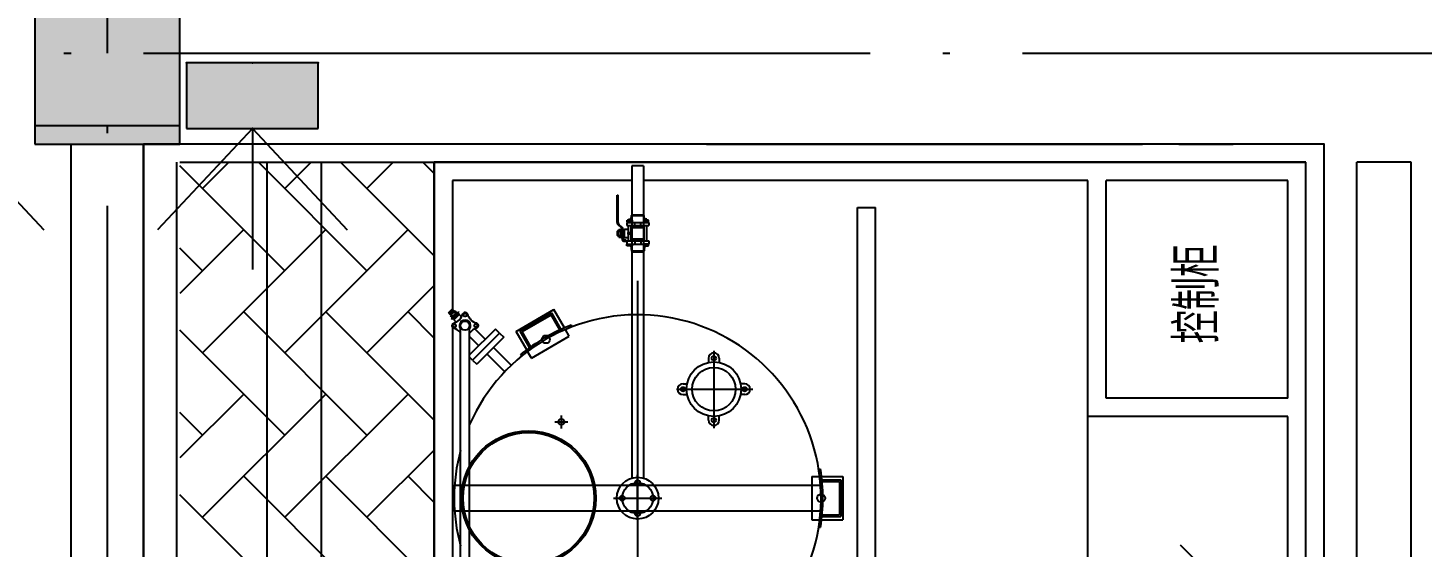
# Model space of a CAD drawing. Extents: x 36816 to 262577, y 14502 to 89811.
# Drawn here: x 211617 to 215456, y 44707 to 46137 of the extents above; entities that cross this region are included whole.
import ezdxf

# ---------------------------------------------------------------- set-up
doc = ezdxf.new("R2010")
doc.units = 0
doc.header["$LTSCALE"] = 1000
doc.header["$MEASUREMENT"] = 0
doc.linetypes.add('DOTE', pattern=[2.42, 2, -0.2, 0.02, -0.2])
doc.layers.get('0').update_dxf_attribs({"color": 8})
doc.layers.get('Defpoints').update_dxf_attribs({"color": 8})
for name, color, linetype in [('-人员定位', 6, 'Continuous'), ('3T_WOOD', 8, 'Continuous'), ('COLUMN', 8, 'Continuous'), ('DIM_SYMB', 8, 'Continuous'), ('DOTE', 8, 'DOTE'), ('PUB_DIM', 8, 'Continuous'), ('PUB_HATCH', 8, 'Continuous'), ('WALL', 8, 'Continuous'), ('设备', 8, 'Continuous')]:
    doc.layers.add(name, color=color, linetype=linetype)
doc.styles.add('_TCH_DIM_T3', font='simplex.shx', dxfattribs={"width": 0.705882, "bigfont": 'gbcbig.shx'})
doc.styles.add('st1', font='geditxt.shx', dxfattribs={"width": 0.8, "bigfont": 'dxt.shx'})
doc.dimstyles.new('_TCH_ARCH&&100', dxfattribs={"dimtxt": 297.5, "dimasz": 100, "dimexe": 250, "dimexo": 300, "dimgap": 126.25, "dimtad": 1, "dimdec": 0, "dimzin": 0, "dimdsep": 46, "dimtxsty": '_TCH_DIM_T3', "dimblk": 'ARCHTICK', "dimcen": 0.09, "dimclrt": 7, "dimazin": 2, "dimtfac": 1, "dimtdec": 0, "dimtix": 1, "dimtmove": 2, "dimatfit": 3, "dimldrblk": 'ARCHTICK', "dimfxl": 0, "dimtolj": 1, "dimtzin": 0, "dimarcsym": 0})

# ---------------------------------------------------------------- blocks, each defined once
blk = doc.blocks.new('_ArchTick')
at = {"color": 0, "linetype": 'ByBlock', "const_width": 0.4}
blk.add_lwpolyline([(-0.5, -0.5), (0.5, 0.5)], dxfattribs=at)
blk = doc.blocks.new('*D34')
at = {"layer": 'Defpoints', "color": 0, "transparency": 16777216}
for p in [(211835.8, 46698.6), (210735.8, 46116.3), (211835.8, 46116.3)]:
    blk.add_point(p, dxfattribs=at)
at = {"layer": 'PUB_DIM', "color": 0, "lineweight": -2, "transparency": 16777216}
for p, q in [((210735.8, 46416.3), (210735.8, 46948.6)), ((211835.8, 46416.3), (211835.8, 46948.6)), ((210735.8, 46698.6), (211835.8, 46698.6))]:
    blk.add_line(p, q, dxfattribs=at)
at = {"layer": 'PUB_DIM', "color": 0, "lineweight": -2, "transparency": 16777216, "xscale": 100, "yscale": 100, "zscale": 100, "rotation": 180}
blk.add_blockref('_ArchTick', (210735.8, 46698.6), dxfattribs=at)
at = {"layer": 'PUB_DIM', "color": 0, "lineweight": -2, "transparency": 16777216, "xscale": 100, "yscale": 100, "zscale": 100}
blk.add_blockref('_ArchTick', (211835.8, 46698.6), dxfattribs=at)
at = {"layer": 'PUB_DIM', "color": 7, "transparency": 16777216, "insert": (211285.8, 46973.6), "char_height": 297.5, "attachment_point": 5, "style": '_TCH_DIM_T3'}
blk.add_mtext('\\A1;1100', dxfattribs=at)
blk = doc.blocks.new('_FZH')
blk.add_lwpolyline([(-0.5, -0.5), (0.5, -0.5), (0.5, 0.5), (-0.5, 0.5)], close=True)
at = {"layer": 'PUB_HATCH'}
blk.add_solid([(-0.5, -0.5), (0.5, -0.5), (-0.5, 0.5), (0.5, 0.5)], dxfattribs=at)
blk = doc.blocks.new('定位基站')
at = {"layer": '-人员定位', "ltscale": 0.01}
h = blk.add_hatch(color=256, dxfattribs=at)
h.dxf.hatch_style = 1
h.paths.add_polyline_path([(406524, 477798), (406524, 477617.1), (406162.1, 477617.1), (406162.1, 477798)])
at = {"layer": '-人员定位', "color": 6}
for p, q in [((406343, 477798), (406343, 478186.1)), ((406343, 477798), (406082.2, 478076.6)), ((406343, 477798), (406603.9, 478076.6)), ((406343, 477995.5), (406343, 477995.5)), ((406162.1, 477798), (406524, 477798)), ((406162.1, 477617.1), (406162.1, 477798)), ((406524, 477798), (406524, 477617.1)), ((406524, 477617.1), (406162.1, 477617.1))]:
    blk.add_line(p, q, dxfattribs=at)
for p in [(406343, 477798), (406162.1, 477617.1), (406343, 477617.1), (406524, 477617.1)]:
    blk.add_point(p, dxfattribs=at)

msp = doc.modelspace()

# ---------------------------------------------------------------- hatches: boundary and pattern name
at = {"layer": '设备'}
h = msp.add_hatch(dxfattribs=at)
h.set_pattern_fill('AR-HBONE', color=251, scale=40, angle=90, style=0)
h.set_pattern_definition([(225, (194335.38, 48748.86), (-226.2742, -3e-14), [480, -160]), (135, (194222.25, 48635.72), (-226.2742, -3e-14), [480, -160])])
h.paths.add_polyline_path([(212035.8, 41366.9), (212035.8, 45766.9), (212735.8, 45766.9), (212735.8, 41366.9)])

# ---------------------------------------------------------------- linework, layer by layer
at = {"layer": '3T_WOOD', "color": 117}
for p, q in [((212275.8, 41116.9, 0), (212275.8, 45766.9, 0)), ((212425.8, 44141.9, 0), (212425.8, 45766.9, 0)), ((215275.8, 41116.9, 0), (215275.8, 45766.9, 0)), ((215425.8, 45766.9, 0), (215275.8, 45766.9, 0)), ((215425.8, 40816.9, 0), (215425.8, 45766.9, 0)), ((213900.8, 44141.9, 0), (213900.8, 45641.9, 0)), ((213900.8, 45641.9, 0), (213950.8, 45641.9, 0)), ((213950.8, 42091.9, 0), (213950.8, 45641.9, 0))]:
    msp.add_line(p, q, dxfattribs=at)
at = {"layer": 'DIM_SYMB'}
msp.add_lwpolyline([(213928.1, 45254.7, 0, 0, 0), (213928.1, 44914.2, 40, 0, 0), (213928.1, 44764.2, 0, 0, 0)], format="xyseb", dxfattribs=at)
at = {"layer": 'DOTE'}
for p, q in [((211835.8, 48066.9), (211835.8, 36066.9)), ((199835.8, 46066.9), (219835.8, 46066.9))]:
    msp.add_line(p, q, dxfattribs=at)
at = {"layer": 'WALL'}
for p, q in [((211735.8, 42166.9), (211735.8, 45816.9)), ((211935.8, 42166.9), (211935.8, 45816.9))]:
    msp.add_line(p, q, dxfattribs=at)
at = {"layer": '设备', "color": 251}
for p, q in [((212035.8, 45866.9), (211635.8, 45866.9)), ((213485.8, 45816.9), (214685.8, 45816.9)), ((214785.8, 45816.9), (214935.8, 45816.9)), ((215185.8, 41266.9), (215185.8, 45816.9)), ((212025.8, 45766.9), (212025.8, 41366.9)), ((212035.8, 45766.9), (212735.8, 45766.9)), ((212735.8, 45766.9), (212735.8, 41366.9)), ((215135.8, 45766.9), (212735.8, 45766.9)), ((214935.8, 45766.9), (212735.8, 45766.9)), ((212735.8, 42066.9), (212735.8, 45766.9)), ((212735.8, 45766.9), (215135.8, 45766.9)), ((214485.8, 45766.9), (214635.8, 45766.9)), ((215135.8, 42066.9), (215135.8, 45766.9)), ((215135.8, 42066.9), (215135.8, 45766.9)), ((213312.2, 45756.9), (213280.2, 45756.9)), ((213280.2, 45756.9), (213280.2, 45346.6)), ((213312.2, 45756.9), (213312.2, 45346.6)), ((213280.2, 45716.9), (212785.8, 45716.9)), ((212785.8, 45716.9), (212785.8, 45361.6)), ((213280.2, 45716.9), (212833.2, 45716.9)), ((213280.2, 45716.9), (212833.2, 45716.9)), ((214535.8, 45716.9), (213312.2, 45716.9)), ((214335.8, 45716.9), (213312.2, 45716.9)), ((214335.8, 45716.9), (213312.2, 45716.9)), ((214535.8, 44006.9), (214535.8, 45716.9)), ((214585.8, 45116.9), (214585.8, 45716.9)), ((215085.8, 45716.9), (214585.8, 45716.9)), ((215085.8, 45716.9), (214585.8, 45716.9)), ((215085.8, 45716.9), (214585.8, 45716.9)), ((215085.8, 45116.9), (215085.8, 45716.9)), ((213239.2, 45601.1), (213239.2, 45675.7)), ((213239.2, 45675.7), (213242.5, 45675.7)), ((213242.5, 45601.1), (213242.5, 45675.7)), ((213266.7, 45607.5), (213280.7, 45607.5)), ((213266.7, 45603), (213266.7, 45607.5)), ((213270.9, 45607.5), (213270.9, 45610)), ((213270.9, 45610), (213277.9, 45610)), ((213271, 45603.2), (213271, 45607.3)), ((213276.9, 45603.4), (213276.9, 45607.2)), ((213277.7, 45610), (213278.6, 45619.9)), ((213277.9, 45610), (213277.9, 45607.5)), ((213278.6, 45619.9), (213280.9, 45622.3)), ((213278.6, 45619.9), (213313.9, 45619.9)), ((213280.7, 45607.5), (213280.7, 45603)), ((213280.9, 45622.3), (213311.4, 45622.3)), ((213313.9, 45619.9), (213311.4, 45622.3)), ((213311.8, 45607.5), (213311.8, 45603)), ((213325.8, 45607.5), (213311.8, 45607.5)), ((213314.8, 45610), (213313.9, 45619.9)), ((213314.6, 45610), (213314.6, 45607.5)), ((213321.6, 45610), (213314.6, 45610)), ((213315.5, 45600.8), (213315, 45607.5)), ((213315.6, 45603.4), (213315.6, 45607.2)), ((213321.5, 45603.2), (213321.5, 45607.3)), ((213321.6, 45607.5), (213321.6, 45610)), ((213325.8, 45603), (213325.8, 45607.5)), ((213238.4, 45601.1), (213243.4, 45601.1)), ((213239.2, 45601.1), (213239.2, 45600.5)), ((213241.4, 45578), (213240.6, 45577.1)), ((213240.6, 45565.2), (213240.6, 45577.1)), ((213240.6, 45577.1), (213243.8, 45577.1)), ((213241.4, 45564.2), (213241.4, 45578)), ((213241.4, 45578), (213243.8, 45578)), ((213251.3, 45585.9), (213242.2, 45594.1)), ((213242.5, 45601.1), (213242.5, 45599.2)), ((213243.8, 45560.8), (213243.8, 45581.5)), ((213243.8, 45581.5), (213250.8, 45581.5)), ((213243.8, 45577.4), (213250.8, 45577.4)), ((213253.5, 45587.1), (213244.2, 45595.5)), ((213250.8, 45559.7), (213250.8, 45582.6)), ((213250.8, 45582.6), (213253, 45582.6)), ((213253, 45582.2), (213253, 45554.4)), ((213256.3, 45581.5), (213260.1, 45581.5)), ((213256.3, 45580.9), (213256.3, 45555.2)), ((213260.1, 45559.6), (213260.1, 45582.8)), ((213260.1, 45582.8), (213270.8, 45582.8)), ((213265.7, 45600.8), (213265.7, 45592.2)), ((213265.7, 45600.8), (213326.8, 45600.8)), ((213265.7, 45592.2), (213326.8, 45592.2)), ((213280.7, 45603), (213266.7, 45603)), ((213268.9, 45601), (213268.9, 45602.8)), ((213268.9, 45602.8), (213279, 45602.8)), ((213279, 45601), (213268.9, 45601)), ((213269.4, 45569), (213269.4, 45573.1)), ((213269.4, 45573.1), (213280.3, 45573.1)), ((213280.3, 45569), (213269.4, 45569)), ((213270.8, 45573.1), (213270.8, 45592.2)), ((213270.8, 45550.2), (213270.8, 45569)), ((213277, 45600.8), (213277, 45601)), ((213277.8, 45573.1), (213277.8, 45592.2)), ((213277.8, 45586.7), (213314.3, 45586.7)), ((213277.8, 45550.2), (213277.8, 45569)), ((213279, 45602.8), (213279, 45601)), ((213280.3, 45573.1), (213280.3, 45569)), ((213288.3, 45592.2), (213288.3, 45600.8)), ((213304.3, 45592.2), (213304.3, 45600.8)), ((213311.8, 45603), (213325.8, 45603)), ((213313.5, 45602.8), (213313.5, 45601)), ((213323.6, 45602.8), (213313.5, 45602.8)), ((213313.5, 45601), (213323.6, 45601)), ((213314.3, 45550.2), (213314.3, 45592.2)), ((213315.5, 45600.8), (213315.5, 45601)), ((213321.3, 45550.2), (213321.3, 45592.2)), ((213321.3, 45550.2), (213321.3, 45592.2)), ((213323.6, 45601), (213323.6, 45602.8)), ((213326.8, 45600.8), (213326.8, 45592.2)), ((213241.4, 45564.2), (213240.6, 45565.2)), ((213240.6, 45565.2), (213243.8, 45565.2)), ((213241.4, 45564.2), (213243.8, 45564.2)), ((213243.8, 45564.9), (213250.8, 45564.9)), ((213243.8, 45560.8), (213250.8, 45560.8)), ((213250.8, 45559.7), (213253, 45559.7)), ((213256.3, 45560.8), (213260.1, 45560.8)), ((213257.9, 45549.4), (213263.1, 45549.4)), ((213258.8, 45552.7), (213263.1, 45552.7)), ((213260.1, 45559.6), (213270.8, 45559.6)), ((213263.1, 45552.7), (213263.1, 45549.4)), ((213265.7, 45550.2), (213265.7, 45541.6)), ((213265.7, 45550.2), (213326.8, 45550.2)), ((213265.7, 45541.6), (213326.8, 45541.6)), ((213266.6, 45541.4), (213280.6, 45541.4)), ((213266.6, 45536.9), (213266.6, 45541.4)), ((213280.6, 45536.9), (213266.6, 45536.9)), ((213270.8, 45537.1), (213270.8, 45541.2)), ((213276.7, 45537.3), (213276.7, 45541.1)), ((213277, 45541.6), (213277, 45541.4)), ((213277.4, 45536.9), (213278.6, 45522.5)), ((213277.8, 45555.7), (213314.3, 45555.7)), ((213280.6, 45541.4), (213280.6, 45536.9)), ((213288.3, 45550.2), (213288.3, 45541.6)), ((213304.3, 45550.2), (213304.3, 45541.6)), ((213311.9, 45541.4), (213311.9, 45536.9)), ((213325.9, 45541.4), (213311.9, 45541.4)), ((213311.9, 45536.9), (213325.9, 45536.9)), ((213315.1, 45536.9), (213313.9, 45522.5)), ((213315.5, 45541.6), (213315.5, 45541.4)), ((213315.5, 45541.6), (213315.5, 45541.4)), ((213315.8, 45537.3), (213315.8, 45541.1)), ((213321.7, 45537.1), (213321.7, 45541.2)), ((213325.9, 45536.9), (213325.9, 45541.4)), ((213326.8, 45550.2), (213326.8, 45541.6)), ((213278.6, 45522.5), (213313.9, 45522.5)), ((213278.6, 45522.5), (213313.9, 45522.5)), ((213278.6, 45522.5), (213280.9, 45520.1)), ((213278.6, 45522.5), (213280.9, 45520.1)), ((213280.9, 45520.1), (213311.4, 45520.1)), ((213280.9, 45520.1), (213311.4, 45520.1)), ((213313.9, 45522.5), (213311.4, 45520.1)), ((213313.9, 45522.5), (213311.4, 45520.1)), ((213295.8, 45440.4), (213295.8, 44228)), ((212775.3, 45352.2), (212785, 45361.9)), ((212775.3, 45352.2), (212781.6, 45346)), ((212776.8, 45350.8), (212785.6, 45359.7)), ((212793.1, 45357.6), (212779.9, 45344.2)), ((212779.9, 45344.2), (212784.4, 45339.8)), ((212789.3, 45356.9), (212780.5, 45348)), ((212780.5, 45348), (212780.6, 45349.1)), ((212780.5, 45348), (212782.1, 45346.5)), ((212788.3, 45356.8), (212780.6, 45349.1)), ((212780.6, 45349.1), (212782.7, 45347)), ((212782.5, 45346.9), (212787, 45342.5)), ((212783.7, 45336.4), (212802.5, 45355.3)), ((212798.3, 45353.8), (212783.7, 45339.1)), ((212783.7, 45339.1), (212785.1, 45337.7)), ((212785.9, 45334.3), (212783.7, 45336.4)), ((212791.3, 45355.7), (212785, 45361.9)), ((212785.9, 45334.3), (212804.6, 45353.2)), ((212787.9, 45336.3), (212790.4, 45333.9)), ((212789.3, 45356.9), (212788.3, 45356.8)), ((212788.3, 45356.8), (212790.3, 45354.7)), ((212789.3, 45356.9), (212790.9, 45355.3)), ((212789.5, 45333), (212804.4, 45348)), ((212790.5, 45354.9), (212794.9, 45350.5)), ((212793.1, 45357.6), (212797.6, 45353.1)), ((212798.3, 45353.8), (212799.6, 45352.5)), ((212801.1, 45349.6), (212803.6, 45347.2)), ((212804.6, 45353.2), (212802.5, 45355.3)), ((212802.9, 45351.5), (212802.9, 45346.5)), ((212804.4, 45348), (212811.2, 45341.2)), ((212814.5, 45349.4), (212816.4, 45351.4)), ((212815.7, 45345.1), (212817.1, 45350.3)), ((212819.6, 45341.3), (212815.7, 45345.1)), ((212817.1, 45350.3), (212822.3, 45351.7)), ((212824.8, 45342.7), (212819.6, 45341.3)), ((212822.3, 45351.7), (212826.1, 45347.9)), ((212826.1, 45347.9), (212824.8, 45342.7)), ((212824.9, 45351.7), (212827.1, 45349.5)), ((212827.1, 45349.5), (212824.9, 45351.7)), ((212961.4, 45301.2), (213065.3, 45361.2)), ((212972.3, 45301.7), (213059.3, 45352)), ((212977.8, 45300.3), (213057.9, 45346.5)), ((213081.9, 45304.9), (213057.9, 45346.5)), ((213085.6, 45306.5), (213059.3, 45352)), ((213085.6, 45306.5), (213059.3, 45352)), ((213094.5, 45310.5), (213065.3, 45361.2)), ((213280.2, 45346.6), (213280.2, 44897.5)), ((213312.2, 45346.6), (213312.2, 44897.5)), ((212785.8, 45314.1), (212785.8, 44421.2)), ((212787.4, 45320.2), (212786, 45315)), ((212786, 45315), (212789.8, 45311.2)), ((212788.3, 45310.2), (212786, 45312.5)), ((212786.2, 45320.9), (212789.4, 45324)), ((212792.6, 45321.7), (212787.4, 45320.2)), ((212789.5, 45333), (212796.4, 45326.2)), ((212789.8, 45311.2), (212795, 45312.7)), ((212796.4, 45317.9), (212792.6, 45321.7)), ((212795, 45312.7), (212796.4, 45317.9)), ((212808.2, 42516.7), (212808.2, 45317.3)), ((212829.8, 45325.6), (212829.8, 45325.6)), ((212833.2, 42516.7), (212833.2, 45316.7)), ((212904.4, 45307.5), (212833.2, 45236.2)), ((212846.9, 45320.8), (212845.5, 45315.6)), ((212845.5, 45315.6), (212849.3, 45311.8)), ((212852.1, 45322.2), (212846.9, 45320.8)), ((212847.2, 45308.2), (212876.1, 45279.2)), ((212849.3, 45311.8), (212854.5, 45313.2)), ((212855.9, 45318.5), (212852.1, 45322.2)), ((212852.5, 45324.4), (212855.9, 45321)), ((212855.9, 45321), (212852.5, 45324.4)), ((212855.7, 45312.6), (212853.7, 45310.6)), ((212854.5, 45313.2), (212855.9, 45318.5)), ((212915.7, 45296.2), (212904.4, 45307.5)), ((212990.6, 45250.5), (212961.4, 45301.2)), ((212998.5, 45256.3), (212972.3, 45301.7)), ((213001.8, 45258.6), (212977.8, 45300.3)), ((213107.8, 45287.6), (213097.1, 45306.1)), ((213115.8, 45313.7), (213113.3, 45318.1)), ((212833.2, 45286.8), (212858.5, 45261.5)), ((212915.7, 45296.2), (212841.5, 45222)), ((212915.7, 45296.2), (212841.5, 45222)), ((212927.1, 45284.9), (212852.8, 45210.6)), ((212915.7, 45296.2), (212927.1, 45284.9)), ((213003.9, 45227.6), (213107.8, 45287.6)), ((212841.5, 45222), (212833.2, 45230.3)), ((212841.5, 45222), (212852.8, 45210.6)), ((212930, 45190), (212881.1, 45238.9)), ((212947.7, 45207.7), (212898.8, 45256.6)), ((212977.2, 45233.7), (212974.7, 45238.1)), ((213003.9, 45227.6), (212993.1, 45246.1)), ((213490.8, 45226.9), (213490.8, 45215.4)), ((213505.8, 45247.3), (213505.8, 45034.2)), ((213520.8, 45226.9), (213520.8, 45215.4)), ((213420.8, 45156.9), (213432.3, 45156.9)), ((213590.8, 45156.9), (213579.3, 45156.9)), ((213402.7, 45141.9), (213612.7, 45141.9)), ((213420.8, 45126.9), (213432.3, 45126.9)), ((213590.8, 45126.9), (213579.3, 45126.9)), ((215085.8, 45116.9), (214585.8, 45116.9)), ((213085.8, 45069.9), (213085.8, 45033.9)), ((213085.8, 45069.9), (213085.8, 45033.9)), ((213490.8, 45056.9), (213490.8, 45068.4)), ((213520.8, 45056.9), (213520.8, 45068.4)), ((215085.8, 45066.9), (214535.8, 45066.9)), ((215085.8, 42116.9), (215085.8, 45066.9)), ((213067.8, 45051.9), (213103.8, 45051.9)), ((213067.8, 45051.9), (213103.8, 45051.9)), ((213794.4, 44921.9), (213799.5, 44921.9)), ((212791.6, 44877.3), (213799.2, 44877.3)), ((213295.8, 44782.5), (213295.8, 44906.2)), ((213775.8, 44901.9), (213797.2, 44901.9)), ((213775.8, 44901.9), (213775.8, 44781.9)), ((213802.3, 44901.9), (213860.8, 44901.9)), ((213803.3, 44892.1), (213855.8, 44892.1)), ((213803.7, 44888.1), (213851.8, 44888.1)), ((213851.8, 44888.1), (213851.8, 44795.6)), ((213855.8, 44892.1), (213855.8, 44791.6)), ((213860.8, 44901.9), (213860.8, 44781.9)), ((213229.9, 44841.9), (213362.6, 44841.9)), ((212791.6, 44807.3), (213799.2, 44807.3)), ((213775.8, 44781.9), (213797.2, 44781.9)), ((213794.4, 44761.9), (213799.5, 44761.9)), ((213802.3, 44781.9), (213860.8, 44781.9)), ((213803.3, 44791.6), (213855.8, 44791.6)), ((213803.3, 44791.6), (213855.8, 44791.6)), ((213803.7, 44795.6), (213851.8, 44795.6)), ((214891.1, 44612.1), (214790.6, 44712.6))]:
    msp.add_line(p, q, dxfattribs=at)
msp.add_lwpolyline([(211935.8, 41266.9), (215185.8, 41266.9), (215185.8, 45816.9), (211935.8, 45816.9), (211935.8, 41266.9)], dxfattribs=at)
for centre, radius in [((212820.9, 45346.5), 4.47), ((212791.2, 45316.4), 4.47), ((212820.7, 45316.7), 12.5), ((212850.7, 45317), 4.47), ((213043.3, 45279.2), 11), ((213505.8, 45226.9), 6), ((213505.8, 45141.9), 75), ((213505.8, 45141.9), 60), ((213420.8, 45141.9), 6), ((213590.8, 45141.9), 6), ((213085.8, 45051.9), 8), ((213085.8, 45051.9), 8), ((213505.8, 45056.9), 6), ((212995.8, 44841.9), 185), ((212995.8, 44841.9), 180.5), ((213295.8, 44841.9), 57.5), ((213295.8, 44841.9), 42.5), ((213295.8, 44884.4), 7), ((213253.3, 44841.9), 7), ((213338.3, 44841.9), 7), ((213800.8, 44841.9), 11), ((213295.8, 44799.4), 7)]:
    msp.add_circle(centre, radius, dxfattribs=at)
for centre, radius, start, end in [((213247.5, 45600.5), 8.29, 180, 227.9047), ((213247.5, 45599.2), 4.97, 180, 227.9047), ((213248, 45582.2), 4.97, 0, 47.9047), ((213248, 45580.9), 8.29, 0, 47.9047), ((213257.9, 45554.4), 4.97, 180, 270), ((213258.8, 45555.2), 2.49, 180, 270), ((212780.9, 45357.5), 34.5, 284.1802, 346.7003), ((212820.8, 45347), 6.19, 41.5424, 134.868), ((212860.6, 45357.9), 34.5, 194.1802, 256.4254), ((213295.8, 44841.9), 505, 225.4895, 156.3676), ((212790.7, 45316.6), 6.19, 135.7376, 229.0632), ((212780.2, 45276.7), 34.5, 35.8612, 76.4254), ((212820.7, 45316.7), 15.5, 323.7591, 216.328), ((212862.1, 45277.1), 34.5, 103.9053, 147.0829), ((212851.2, 45316.9), 6.19, 315.7376, 49.0632), ((213295.8, 44841.9), 510, 110.9752, 129.0248), ((213505.8, 45226.9), 15, 0, 180), ((213420.8, 45141.9), 15, 90, 270), ((213590.8, 45141.9), 15, 270, 90), ((213505.8, 45056.9), 15, 180, 0), ((213295.8, 44841.9), 505, 164.9371, 195.0629), ((213295.8, 44841.9), 510, 350.9752, 9.0248)]:
    msp.add_arc(centre, radius, start, end, dxfattribs=at)

# ---------------------------------------------------------------- block references
at = {"layer": '-人员定位', "xscale": -1, "rotation": 180}
for p in [(-194943.2, 523657.5), (-194107.9, 523657.5)]:
    msp.add_blockref('定位基站', p, dxfattribs=at)
at = {"layer": 'COLUMN', "xscale": 400, "yscale": 500, "zscale": 500}
msp.add_blockref('_FZH', (211835.8, 46066.9), dxfattribs=at)

# ---------------------------------------------------------------- texts
at = {"layer": '设备', "color": 251, "insert": (214836.2, 45541.7), "char_height": 120, "attachment_point": 6, "rotation": 90, "style": 'st1'}
msp.add_mtext('控制柜', dxfattribs=at)

# ---------------------------------------------------------------- dimensions: what is measured, and where the dimension line sits
at = {"layer": 'PUB_DIM'}
dim = msp.add_aligned_dim(p1=(210735.8, 46116.3), p2=(211835.8, 46116.3), distance=582.2, dimstyle='_TCH_ARCH&&100', dxfattribs=at)
dim.commit()
dim.dimension.update_dxf_attribs({"geometry": '*D34', "text_midpoint": (211285.8, 46973.6)})

doc.saveas('drawing.dxf')
